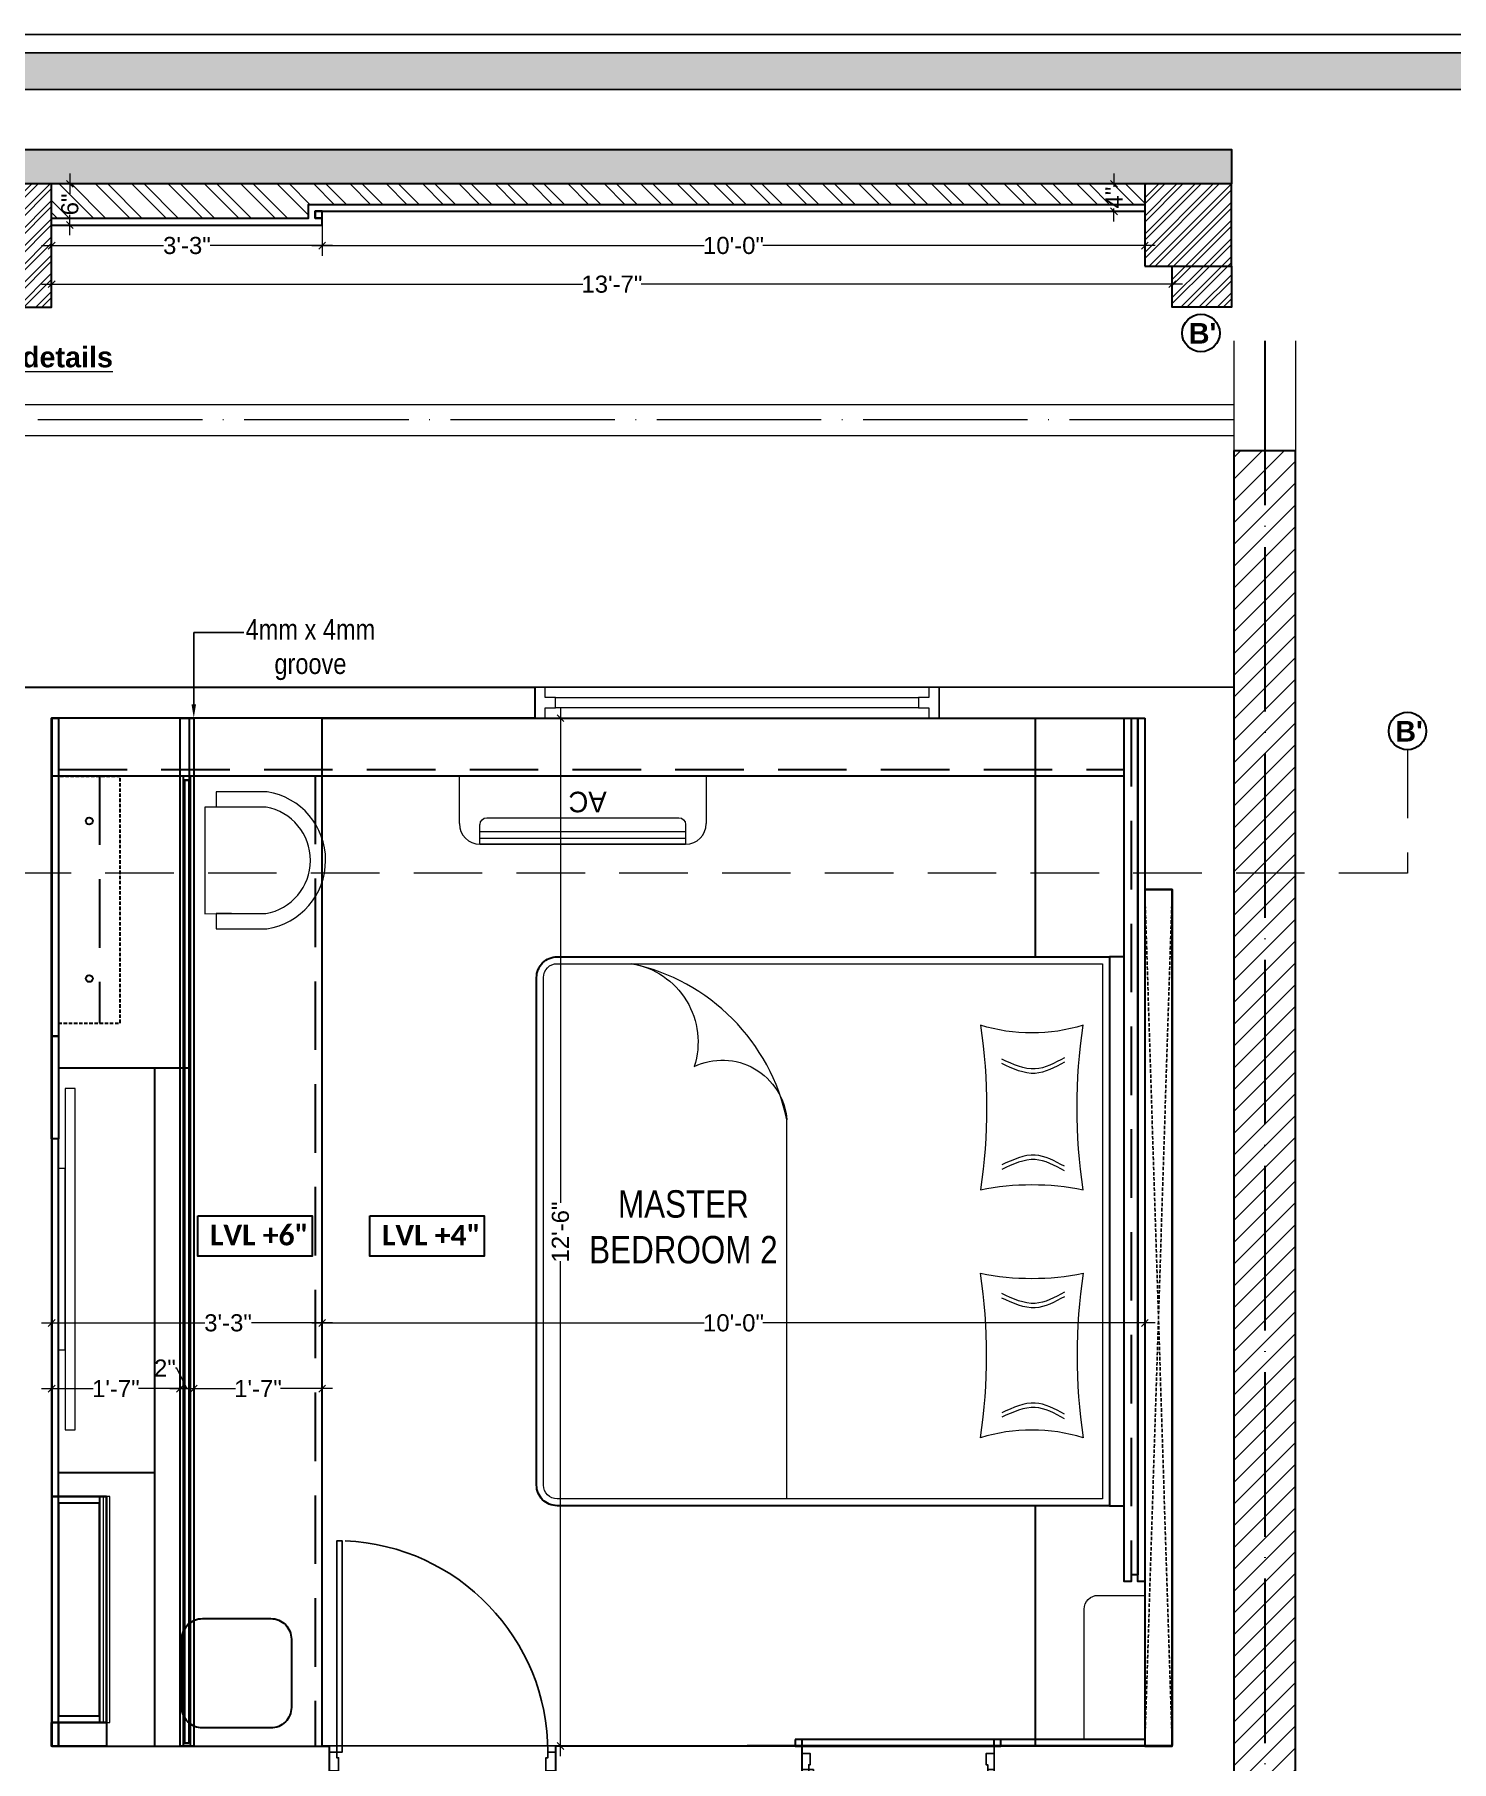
# Model space of a CAD drawing. Header units: millimetres. Extents: x 145796 to 148307, y -176303 to -174465.
# Drawn here: x 146322.7 to 146529.4, y -176014.9 to -175762.9 of the extents above; entities that cross this region are included whole.
import ezdxf
from ezdxf import colors
from ezdxf.entities.mleader import LeaderData, LeaderLine
from ezdxf.math import Vec2, Vec3

# ---------------------------------------------------------------- set-up
doc = ezdxf.new("R2010")
doc.units = ezdxf.units.MM
doc.header["$MEASUREMENT"] = 0
doc.header["$PDMODE"] = 2
for name, pattern in [('00 . GROUND FLOOR$0$DASHED', [0.75, 0.5, -0.25]), ('ACAD_ISO04W100', [30, 24, -3, 0, -3]), ('DASHEDX2', [1.5, 1, -0.5])]:
    doc.linetypes.add(name, pattern=pattern)
doc.layers.get('Defpoints').update_dxf_attribs({"color": 220})
for name, color, linetype in [('AR DOOR', 40, 'Continuous'), ('AR ELE-5', 134, 'Continuous'), ('Labels and Texts', 8, 'Continuous')]:
    doc.layers.add(name, color=color, linetype=linetype)
for name, color, linetype, lineweight in [('Dimension', 10, 'DASHEDX2', 20), ('el', 7, 'Continuous', 20), ('Electrical', 84, 'Continuous', 30), ('ELEVATION ( SPIRAL STAIR )', 250, 'Continuous', 9), ('FIRST FLOOR ( TEXT )', 7, 'Continuous', 9), ('FURNITURE', 32, 'Continuous', 9), ('FURNITURE-1', 252, 'Continuous', 13), ('GF FALSE CEILING', 6, 'Continuous', 35), ('GROUND FLOOR', 7, 'Continuous', 9), ('GROUND FLOOR  ( HATCH )', 251, 'Continuous', 9), ('hatch-wall', 8, 'Continuous', 9), ('NAME PLATE', 7, 'Continuous', 25), ('SECOND FLOOR', 7, 'Continuous', 9), ('SECOND FLOOR  ( PLINE )', 251, 'Continuous', 30), ('SECOND FLOOR ( PLine )', 7, 'Continuous', 30), ('Text', 7, 'Continuous', 15), ('text1', 1, 'Continuous', 15), ('wall', 7, 'Continuous', 30), ('X_PLOT', 1, 'Continuous', 9)]:
    doc.layers.add(name, color=color, linetype=linetype, lineweight=lineweight)
doc.layers.add('XX~SLAB ( PLINE )', color=251, linetype='Continuous', plot=False)
doc.styles.add('Aerial', font='arial.ttf')
doc.styles.add('century g', font='GOTHIC.TTF')
doc.styles.add('KATHA', font='swissc.ttf')
doc.styles.get("Standard").update_dxf_attribs({"font": 'arial.ttf', "height": 6})
doc.styles.add('style4', font='ARIALN.TTF')
doc.styles.add('TEXT', font='eurr____.ttf')
doc.dimstyles.new('Cn_BT_9 ( BOLD )', dxfattribs={"dimtxt": 2.5, "dimasz": 1, "dimexe": 1.5, "dimexo": 0, "dimgap": 0.09, "dimtad": 0, "dimdec": 0, "dimzin": 3, "dimdsep": 46, "dimlunit": 4, "dimtxsty": 'Aerial', "dimblk": 'OBLIQUE', "dimcen": 0.09, "dimdle": 1.5, "dimclrd": 1, "dimclre": 1, "dimclrt": 5, "dimadec": 0, "dimazin": 0, "dimtfac": 0.75, "dimtdec": 0, "dimtofl": 0, "dimtmove": 0, "dimatfit": 3, "dimldrblk": 'OBLIQUE', "dimfxl": 0, "dimtolj": 1, "dimtzin": 0, "dimlwd": 15, "dimlwe": 15, "dimarcsym": 0})
pattern_1 = [(225, (0, 4), (1.325825215, -1.325825215), []), (225, (-0.8839, 4), (1.325825215, -1.325825215), [])]

# ---------------------------------------------------------------- blocks, each defined once
blk = doc.blocks.new('LAYOUT FILE')
at = {"layer": 'NAME PLATE', "true_color": 0xd39e00}
h = blk.add_hatch(color=42, dxfattribs=at)
h.paths.add_polyline_path([(3346889.83, -513806.18), (3346889.83, -514260.7), (3347535.56, -514260.7), (3347535.56, -513806.18)])
h.paths.add_polyline_path([(3346894.36, -513810.71), (3347531.03, -513810.71), (3347531.03, -514256.17), (3346894.36, -514256.17)], flags=16)
at = {"layer": 'NAME PLATE', "color": 42, "true_color": 0xd39e00}
for points in [[(3346887.56, -513803.91), (3347537.83, -513803.91), (3347537.83, -514262.96), (3346887.56, -514262.96)], [(3346889.83, -513806.18), (3347535.56, -513806.18), (3347535.56, -514260.7), (3346889.83, -514260.7)], [(3346894.36, -513810.71), (3347531.03, -513810.71), (3347531.03, -514256.17), (3346894.36, -514256.17)]]:
    blk.add_lwpolyline(points, close=True, dxfattribs=at)
blk = doc.blocks.new('*U20')
for points in [[(-1160, 0), (-1120, 0), (-1120, 30), (-1110, 30), (-1110, 100), (-1160, 100)], [(40, 0), (0, 0), (0, 30), (-10, 30), (-10, 100), (40, 100)], [(0, 0), (0, -1120), (-30, -1120), (-30, 0)]]:
    blk.add_lwpolyline(points, close=True)
at = {"layer": 'AR ELE-5', "linetype": 'ByBlock', "ltscale": 15}
blk.add_arc((1.6, 0.7), 1121.6, 180.03474, 267.62699, dxfattribs=at)
blk = doc.blocks.new('*U24')
for points in [[(-1160, 0), (-1120, 0), (-1120, 30), (-1110, 30), (-1110, 100), (-1160, 100)], [(0, 0), (0, -1120), (-30, -1120), (-30, 0)], [(40, 0), (0, 0), (0, 30), (-10, 30), (-10, 100), (40, 100)]]:
    blk.add_lwpolyline(points, close=True)
at = {"layer": 'AR ELE-5', "linetype": 'ByBlock', "ltscale": 15}
blk.add_arc((2, 1), 1122, 180.0347, 267.627, dxfattribs=at)
blk = doc.blocks.new('_Oblique')
at = {"layer": 'wall', "color": 0, "lineweight": -2}
blk.add_line((-0.5, -0.5), (0.5, 0.5), dxfattribs=at)
blk = doc.blocks.new('*D162')
at = {"layer": 'Defpoints', "color": 0, "ltscale": 10, "transparency": 16777216}
for p in [(146325.18, -175960.47), (146325.18, -175966.63), (146343.92, -175966.63)]:
    blk.add_point(p, dxfattribs=at)
at = {"layer": 'FURNITURE', "color": 1, "lineweight": 15, "ltscale": 10, "transparency": 16777216}
for p, q in [((146325.18, -175966.63), (146325.18, -175958.97)), ((146343.92, -175966.63), (146343.92, -175958.97)), ((146323.68, -175960.47), (146331.26, -175960.47)), ((146345.42, -175960.47), (146337.85, -175960.47))]:
    blk.add_line(p, q, dxfattribs=at)
at = {"layer": 'FURNITURE', "color": 1, "lineweight": 15, "ltscale": 10, "transparency": 16777216, "rotation": 180}
blk.add_blockref('_Oblique', (146325.18, -175960.47), dxfattribs=at)
at = {"layer": 'FURNITURE', "color": 1, "lineweight": 15, "ltscale": 10, "transparency": 16777216}
blk.add_blockref('_Oblique', (146343.92, -175960.47), dxfattribs=at)
at = {"layer": 'FURNITURE', "color": 5, "ltscale": 10, "transparency": 16777216, "insert": (146334.55, -175960.47), "char_height": 2.5, "attachment_point": 5, "style": 'Aerial'}
blk.add_mtext('\\A1;1\'-7"', dxfattribs=at)
blk = doc.blocks.new('*D163')
at = {"layer": 'Defpoints', "color": 0, "ltscale": 10, "transparency": 16777216}
for p in [(146345.92, -175960.47), (146343.92, -175966.63), (146345.92, -175966.63)]:
    blk.add_point(p, dxfattribs=at)
at = {"layer": 'FURNITURE', "color": 1, "lineweight": 15, "ltscale": 10, "transparency": 16777216}
for p, q in [((146343.44, -175957.48), (146343.26, -175957.48)), ((146344.92, -175960.47), (146343.44, -175957.48)), ((146343.92, -175966.63), (146343.92, -175958.97)), ((146345.92, -175966.63), (146345.92, -175958.97)), ((146342.42, -175960.47), (146347.42, -175960.47))]:
    blk.add_line(p, q, dxfattribs=at)
at = {"layer": 'FURNITURE', "color": 1, "lineweight": 15, "ltscale": 10, "transparency": 16777216, "rotation": 180}
blk.add_blockref('_Oblique', (146343.92, -175960.47), dxfattribs=at)
at = {"layer": 'FURNITURE', "color": 1, "lineweight": 15, "ltscale": 10, "transparency": 16777216}
blk.add_blockref('_Oblique', (146345.92, -175960.47), dxfattribs=at)
at = {"layer": 'FURNITURE', "color": 5, "ltscale": 10, "transparency": 16777216, "insert": (146341.71, -175957.48), "char_height": 2.5, "attachment_point": 5, "style": 'Aerial'}
blk.add_mtext('\\A1;2"', dxfattribs=at)
blk = doc.blocks.new('*D164')
at = {"layer": 'Defpoints', "color": 0, "ltscale": 10, "transparency": 16777216}
for p in [(146364.65, -175960.47), (146345.92, -175966.63), (146364.65, -175966.63)]:
    blk.add_point(p, dxfattribs=at)
at = {"layer": 'FURNITURE', "color": 1, "lineweight": 15, "ltscale": 10, "transparency": 16777216}
for p, q in [((146345.92, -175966.63), (146345.92, -175958.97)), ((146364.65, -175966.63), (146364.65, -175958.97)), ((146344.42, -175960.47), (146351.99, -175960.47)), ((146366.15, -175960.47), (146358.58, -175960.47))]:
    blk.add_line(p, q, dxfattribs=at)
at = {"layer": 'FURNITURE', "color": 1, "lineweight": 15, "ltscale": 10, "transparency": 16777216, "rotation": 180}
blk.add_blockref('_Oblique', (146345.92, -175960.47), dxfattribs=at)
at = {"layer": 'FURNITURE', "color": 1, "lineweight": 15, "ltscale": 10, "transparency": 16777216}
blk.add_blockref('_Oblique', (146364.65, -175960.47), dxfattribs=at)
at = {"layer": 'FURNITURE', "color": 5, "ltscale": 10, "transparency": 16777216, "insert": (146355.29, -175960.47), "char_height": 2.5, "attachment_point": 5, "style": 'Aerial'}
blk.add_mtext('\\A1;1\'-7"', dxfattribs=at)
blk = doc.blocks.new('*D165')
at = {"layer": 'Defpoints', "color": 0, "ltscale": 10, "transparency": 16777216}
for p in [(146484.68, -175950.89), (146364.65, -175963.63), (146484.68, -175963.63)]:
    blk.add_point(p, dxfattribs=at)
at = {"layer": 'FURNITURE', "color": 1, "lineweight": 15, "ltscale": 10, "transparency": 16777216}
for p, q in [((146363.15, -175950.89), (146420.4, -175950.89)), ((146364.65, -175963.63), (146364.65, -175949.39)), ((146486.18, -175950.89), (146428.94, -175950.89)), ((146484.68, -175963.63), (146484.68, -175949.39))]:
    blk.add_line(p, q, dxfattribs=at)
at = {"layer": 'FURNITURE', "color": 1, "lineweight": 15, "ltscale": 10, "transparency": 16777216, "rotation": 180}
blk.add_blockref('_Oblique', (146364.65, -175950.89), dxfattribs=at)
at = {"layer": 'FURNITURE', "color": 1, "lineweight": 15, "ltscale": 10, "transparency": 16777216}
blk.add_blockref('_Oblique', (146484.68, -175950.89), dxfattribs=at)
at = {"layer": 'FURNITURE', "color": 5, "ltscale": 10, "transparency": 16777216, "insert": (146424.67, -175950.89), "char_height": 2.5, "attachment_point": 5, "style": 'Aerial'}
blk.add_mtext('\\A1;10\'-0"', dxfattribs=at)
blk = doc.blocks.new('*D166')
at = {"layer": 'Defpoints', "color": 0, "ltscale": 10, "transparency": 16777216}
for p in [(146325.18, -175950.89), (146325.18, -175963.63), (146364.65, -175963.63)]:
    blk.add_point(p, dxfattribs=at)
at = {"layer": 'FURNITURE', "color": 1, "lineweight": 15, "ltscale": 10, "transparency": 16777216}
for p, q in [((146323.68, -175950.89), (146347.51, -175950.89)), ((146325.18, -175963.63), (146325.18, -175949.39)), ((146366.15, -175950.89), (146354.33, -175950.89)), ((146364.65, -175963.63), (146364.65, -175949.39))]:
    blk.add_line(p, q, dxfattribs=at)
at = {"layer": 'FURNITURE', "color": 1, "lineweight": 15, "ltscale": 10, "transparency": 16777216, "rotation": 180}
blk.add_blockref('_Oblique', (146325.18, -175950.89), dxfattribs=at)
at = {"layer": 'FURNITURE', "color": 1, "lineweight": 15, "ltscale": 10, "transparency": 16777216}
blk.add_blockref('_Oblique', (146364.65, -175950.89), dxfattribs=at)
at = {"layer": 'FURNITURE', "color": 5, "ltscale": 10, "transparency": 16777216, "insert": (146350.92, -175950.89), "char_height": 2.5, "attachment_point": 5, "style": 'Aerial'}
blk.add_mtext('\\A1;3\'-3"', dxfattribs=at)
blk = doc.blocks.new('*D167')
at = {"layer": 'Defpoints', "color": 0, "ltscale": 10, "transparency": 16777216}
for p in [(146325.18, -175790.69), (146364.65, -175790.69), (146325.18, -175793.69)]:
    blk.add_point(p, dxfattribs=at)
at = {"layer": 'FURNITURE', "color": 1, "lineweight": 15, "ltscale": 10, "transparency": 16777216}
for p, q in [((146325.18, -175790.69), (146325.18, -175795.19)), ((146364.65, -175790.69), (146364.65, -175795.19)), ((146323.68, -175793.69), (146341.51, -175793.69)), ((146366.15, -175793.69), (146348.33, -175793.69))]:
    blk.add_line(p, q, dxfattribs=at)
at = {"layer": 'FURNITURE', "color": 1, "lineweight": 15, "ltscale": 10, "transparency": 16777216, "rotation": 180}
blk.add_blockref('_Oblique', (146325.18, -175793.69), dxfattribs=at)
at = {"layer": 'FURNITURE', "color": 1, "lineweight": 15, "ltscale": 10, "transparency": 16777216}
blk.add_blockref('_Oblique', (146364.65, -175793.69), dxfattribs=at)
at = {"layer": 'FURNITURE', "color": 5, "ltscale": 10, "transparency": 16777216, "insert": (146344.92, -175793.69), "char_height": 2.5, "attachment_point": 5, "style": 'Aerial'}
blk.add_mtext('\\A1;3\'-3"', dxfattribs=at)
blk = doc.blocks.new('*D168')
at = {"layer": 'Defpoints', "color": 0, "ltscale": 10, "transparency": 16777216}
for p in [(146364.65, -175790.69), (146484.69, -175790.69), (146484.69, -175793.69)]:
    blk.add_point(p, dxfattribs=at)
at = {"layer": 'FURNITURE', "color": 1, "lineweight": 15, "ltscale": 10, "transparency": 16777216}
for p, q in [((146364.65, -175790.69), (146364.65, -175795.19)), ((146484.69, -175790.69), (146484.69, -175795.19)), ((146363.15, -175793.69), (146420.4, -175793.69)), ((146486.19, -175793.69), (146428.94, -175793.69))]:
    blk.add_line(p, q, dxfattribs=at)
at = {"layer": 'FURNITURE', "color": 1, "lineweight": 15, "ltscale": 10, "transparency": 16777216, "rotation": 180}
blk.add_blockref('_Oblique', (146364.65, -175793.69), dxfattribs=at)
at = {"layer": 'FURNITURE', "color": 1, "lineweight": 15, "ltscale": 10, "transparency": 16777216}
blk.add_blockref('_Oblique', (146484.69, -175793.69), dxfattribs=at)
at = {"layer": 'FURNITURE', "color": 5, "ltscale": 10, "transparency": 16777216, "insert": (146424.67, -175793.69), "char_height": 2.5, "attachment_point": 5, "style": 'Aerial'}
blk.add_mtext('\\A1;10\'-0"', dxfattribs=at)
blk = doc.blocks.new('*D172')
at = {"layer": 'Defpoints', "color": 0, "ltscale": 10, "transparency": 16777216}
for p in [(146325.18, -175784.69, -0.13), (146325.18, -175790.69, -0.13), (146327.84, -175790.69)]:
    blk.add_point(p, dxfattribs=at)
at = {"layer": 'FURNITURE', "color": 1, "lineweight": 15, "ltscale": 10, "transparency": 16777216}
for p, q in [((146325.18, -175784.69), (146329.34, -175784.69)), ((146327.84, -175783.19), (146327.84, -175786.15)), ((146327.84, -175792.19), (146327.84, -175789.22)), ((146325.18, -175790.69), (146329.34, -175790.69))]:
    blk.add_line(p, q, dxfattribs=at)
for p, rotation in [((146327.84, -175784.69), 90), ((146327.84, -175790.69), 270)]:
    blk.add_blockref('_Oblique', p, dxfattribs=dict(at, rotation=rotation))
at = {"layer": 'FURNITURE', "color": 5, "ltscale": 10, "transparency": 16777216, "insert": (146327.84, -175787.69), "char_height": 2.5, "attachment_point": 5, "rotation": 90, "style": 'Aerial'}
blk.add_mtext('\\A1;6"', dxfattribs=at)
blk = doc.blocks.new('*D173')
at = {"layer": 'Defpoints', "color": 0, "ltscale": 10, "transparency": 16777216}
for p in [(146484.69, -175784.69, -0.13), (146480.19, -175788.69), (146484.69, -175788.69, -0.13)]:
    blk.add_point(p, dxfattribs=at)
at = {"layer": 'FURNITURE', "color": 1, "lineweight": 15, "ltscale": 10, "transparency": 16777216}
for p, q in [((146484.69, -175784.69), (146478.69, -175784.69)), ((146480.19, -175783.19), (146480.19, -175785.11)), ((146484.69, -175788.69), (146478.69, -175788.69)), ((146480.19, -175790.19), (146480.19, -175788.26))]:
    blk.add_line(p, q, dxfattribs=at)
for p, rotation in [((146480.19, -175784.69), 90), ((146480.19, -175788.69), 270)]:
    blk.add_blockref('_Oblique', p, dxfattribs=dict(at, rotation=rotation))
at = {"layer": 'FURNITURE', "color": 5, "ltscale": 10, "transparency": 16777216, "insert": (146480.19, -175786.69), "char_height": 2.5, "attachment_point": 5, "rotation": 90, "style": 'Aerial'}
blk.add_mtext('\\A1;4"', dxfattribs=at)
blk = doc.blocks.new('*D175')
at = {"layer": 'Defpoints', "color": 0, "ltscale": 10, "transparency": 16777216}
for p in [(146395.68, -175862.64, -0.13), (146395.79, -176012.62, -0.13), (146399.42, -176012.62)]:
    blk.add_point(p, dxfattribs=at)
at = {"layer": 'FURNITURE', "color": 1, "lineweight": 15, "ltscale": 10, "transparency": 16777216}
for p, q in [((146395.68, -175862.64), (146400.92, -175862.64)), ((146399.42, -175861.14), (146399.42, -175933.36)), ((146399.42, -176014.12), (146399.42, -175941.89)), ((146395.79, -176012.62), (146400.92, -176012.62))]:
    blk.add_line(p, q, dxfattribs=at)
for p, rotation in [((146399.42, -175862.64), 90), ((146399.42, -176012.62), 270)]:
    blk.add_blockref('_Oblique', p, dxfattribs=dict(at, rotation=rotation))
at = {"layer": 'FURNITURE', "color": 5, "ltscale": 10, "transparency": 16777216, "insert": (146399.42, -175937.63), "char_height": 2.5, "attachment_point": 5, "rotation": 90, "style": 'Aerial'}
blk.add_mtext('\\A1;12\'-6"', dxfattribs=at)
blk = doc.blocks.new('*D179')
at = {"layer": 'Defpoints', "color": 0, "ltscale": 10, "transparency": 16777216}
for p in [(146325.18, -175795.19, -0.13), (146488.69, -175796.69, -0.13), (146488.69, -175799.33)]:
    blk.add_point(p, dxfattribs=at)
at = {"layer": 'FURNITURE', "color": 1, "lineweight": 15, "ltscale": 10, "transparency": 16777216}
for p, q in [((146325.18, -175795.19), (146325.18, -175800.83)), ((146488.69, -175796.69), (146488.69, -175800.83)), ((146323.68, -175799.33), (146402.67, -175799.33)), ((146490.19, -175799.33), (146411.2, -175799.33))]:
    blk.add_line(p, q, dxfattribs=at)
at = {"layer": 'FURNITURE', "color": 1, "lineweight": 15, "ltscale": 10, "transparency": 16777216, "rotation": 180}
blk.add_blockref('_Oblique', (146325.18, -175799.33), dxfattribs=at)
at = {"layer": 'FURNITURE', "color": 1, "lineweight": 15, "ltscale": 10, "transparency": 16777216}
blk.add_blockref('_Oblique', (146488.69, -175799.33), dxfattribs=at)
at = {"layer": 'FURNITURE', "color": 5, "ltscale": 10, "transparency": 16777216, "insert": (146406.93, -175799.33), "char_height": 2.5, "attachment_point": 5, "style": 'Aerial'}
blk.add_mtext('\\A1;13\'-7"', dxfattribs=at)

msp = doc.modelspace()

# ---------------------------------------------------------------- hatches: boundary and pattern name
at = {"layer": 'FURNITURE', "lineweight": 25, "true_color": 0x636466}
h = msp.add_hatch(dxfattribs=at)
h.set_pattern_fill('AR-CONC', color=251, angle=-90)
h.set_pattern_definition([(320, (0, 4), (-0.62752135, -7.17260183), [0.75, -8.25]), (265, (0, 4), (7.52192134, 1.38751334), [0.6, -6.6]), (10.4514445, (-0.052, 3.402), (6.8943999, -5.78508847), [0.63740192, -7.01142112]), (316.1842, (2, 4), (-1.6551928, -10.6724133), [1.125, -12.375]), (6.6356355, (1.862, 3.111), (9.741186, -9.34661946), [0.9561034, -10.5171376]), (261.184164, (2, 4), (9.741186, -9.34661945), [0.9, -9.9]), (291, (1.5, 3), (-4.0261889, -5.96907052), [0.75, -8.25]), (236, (1.5, 3), (7.25150045, -2.43315332), [0.6, -6.6]), (341.4514447, (1.1645, 2.5026), (3.22531153, -8.40222377), [0.6374019, -7.01142112]), (307.5, (0, 4), (3.328938538, -0.121598553), [0, -6.52, 0, -6.7, 0, -6.625]), (277.5, (0, 4), (3.94411712, -2.630695374), [0, -3.82, 0, -6.37, 0, -2.525]), (237.5, (1e-15, 6.23), (-0.225548717, -5.338224362), [0, -2.5, 0, -7.8, 0, -10.35]), (227.5, (2e-15, 7.23), (1.00104982, -5.83186169), [0, -3.25, 0, -5.18, 0, -7.35])])
h.paths.add_polyline_path([(146497.33, -175779.69), (146097.18, -175779.69), (146097.18, -175784.69), (146106.19, -175784.69), (146497.33, -175784.69)])
at = {"layer": 'FURNITURE-1', "lineweight": 0, "transparency": 33554572}
h = msp.add_hatch(dxfattribs=at)
h.set_pattern_fill('ANSI32', color=6, scale=10, angle=-90)
h.set_pattern_definition([(315, (330085.5605, -41657.0407), (2.65165043, 2.65165043), []), (315, (330085.5605, -41658.8085), (2.65165043, 2.65165043), [])])
h.paths.add_polyline_path([(146362.65, -175789.69), (146362.65, -175787.69), (146484.68, -175787.69), (146484.68, -175784.69), (146325.18, -175784.69), (146325.18, -175789.69)])
at = {"layer": 'GROUND FLOOR  ( HATCH )'}
h = msp.add_hatch(dxfattribs=at)
h.set_pattern_fill('ANSI31', color=6, scale=18, style=0)
h.set_pattern_definition([(45, (29965.9987, -13547.9652), (-1.590990258, 1.590990258), [])])
h.paths.add_polyline_path([(146506.68, -175823.64), (146497.68, -175823.64), (146497.68, -176167.14), (146506.68, -176167.14)])
at = {"layer": 'hatch-wall', "true_color": 0x000000}
h = msp.add_hatch(dxfattribs=at)
h.set_pattern_fill('ANSI32', color=18, scale=5, angle=-180)
h.set_pattern_definition(pattern_1)
h.paths.add_polyline_path([(146320.19, -175802.69), (146325.18, -175802.69), (146325.18, -175784.69), (146320.19, -175784.69)])
h = msp.add_hatch(dxfattribs=at)
h.set_pattern_fill('ANSI32', color=18, scale=5, angle=-180)
h.set_pattern_definition(pattern_1)
h.paths.add_polyline_path([(146484.68, -175796.69), (146497.33, -175796.69), (146497.33, -175784.69), (146484.68, -175784.69)])
h = msp.add_hatch(dxfattribs=at)
h.set_pattern_fill('ANSI32', color=18, scale=5, angle=-180)
h.set_pattern_definition(pattern_1)
h.paths.add_polyline_path([(146497.33, -175802.69), (146497.33, -175796.69), (146488.69, -175796.69), (146488.69, -175802.69)])

# ---------------------------------------------------------------- linework, layer by layer
at = {"color": 1, "linetype": '00 . GROUND FLOOR$0$DASHED', "lineweight": 5, "ltscale": 20, "elevation": -0.88}
msp.add_lwpolyline([(146523.01, -175867.25), (146523.01, -175885.25), (146077.29, -175885.25), (146077.28, -175867.25)], dxfattribs=at)
at = {"color": 9, "lineweight": 9, "true_color": 0xc7c8ca, "elevation": -0.13}
for points in [[(146328.6, -175916.68), (146327.16, -175916.68), (146327.16, -175966.51), (146328.6, -175966.51)], [(146327.16, -175928.38), (146326.2, -175928.38), (146326.2, -175954.82), (146327.16, -175954.82)]]:
    msp.add_lwpolyline(points, close=True, dxfattribs=at)
at = {"layer": 'el', "color": 1, "lineweight": 30, "ltscale": 10}
for centre in [(146492.88, -175806.45, -0.88), (146523.01, -175864.52, -0.88)]:
    msp.add_circle(centre, 2.74, dxfattribs=at)
at = {"layer": 'Electrical', "lineweight": 15}
for p, q in [((146388.69, -175877.17, -0.13), (146416.68, -175877.17, -0.13)), ((146387.68, -175879.17, -0.13), (146417.69, -175879.17, -0.13)), ((146387.68, -175880.18, -0.13), (146417.69, -175880.18, -0.13))]:
    msp.add_line(p, q, dxfattribs=at)
at = {"layer": 'Electrical', "color": 7, "lineweight": 30, "elevation": -0.13}
msp.add_lwpolyline([(146344.39, -175871.13), (146344.39, -176012.64), (146345.45, -176012.64), (146345.45, -175871.13)], close=True, dxfattribs=at)
at = {"layer": 'Electrical', "color": 175, "lineweight": 30, "ltscale": 8, "true_color": 0x4554a5, "elevation": -0.13}
for points in [[(146345.22, -176012.24), (146344.6, -176012.24), (146344.6, -175871.65), (146345.22, -175871.65)], [(146345.2, -176012.22), (146344.62, -176012.22), (146344.62, -175871.67), (146345.2, -175871.67)]]:
    msp.add_lwpolyline(points, close=True, dxfattribs=at)
at = {"layer": 'Electrical', "lineweight": 15, "elevation": -0.13}
for points in [[(146384.67, -175878.03), (146384.67, -175871.04), (146420.7, -175871.04), (146420.7, -175878.03)], [(146417.69, -175878.17), (146417.69, -175881.04), (146387.68, -175881.04), (146387.68, -175878.17)], [(146387.68, -175881.04), (146387.68, -175881.04), (146417.69, -175881.04)]]:
    msp.add_lwpolyline(points, dxfattribs=at)
at = {"layer": 'Electrical', "lineweight": 15}
for centre, start, end in [((146387.68, -175878.03, -0.13), 180, 270), ((146417.69, -175878.03, -0.13), 270, 0)]:
    msp.add_arc(centre, 3.01, start, end, dxfattribs=at)
at = {"layer": 'Electrical', "lineweight": 15, "extrusion": (0, 0, -1)}
for centre, start_param, end_param in [((146388.69, -175878.17, -0.13), 3.926991, 5.497787), ((146416.68, -175878.17, -0.13), -0.785398, 0.785398)]:
    msp.add_ellipse(centre, major_axis=(0.71, 0.71), ratio=1, start_param=start_param, end_param=end_param, dxfattribs=at)
at = {"layer": 'ELEVATION ( SPIRAL STAIR )', "color": 9, "true_color": 0xc7c8ca, "elevation": -0.13}
msp.add_lwpolyline([(146332.68, -175976.21), (146332.68, -176009.21), (146333.68, -176009.21), (146333.68, -175976.21)], close=True, dxfattribs=at)
at = {"layer": 'FURNITURE', "color": 9, "lineweight": 30, "true_color": 0xc7c8ca}
for p, q in [((146468.69, -175862.64, -0.13), (146468.69, -175897.47, -0.13)), ((146481.69, -175871.13, -0.13), (146325.18, -175871.13, -0.13)), ((146340.22, -176012.68, -0.13), (146340.22, -175913.66, -0.13)), ((146340.19, -175972.76, -0.13), (146326.18, -175972.76, -0.13)), ((146325.18, -175976.21, -0.13), (146333.18, -175976.21, -0.13)), ((146333.18, -175976.21, -0.13), (146333.18, -176009.21, -0.13)), ((146468.69, -175977.56, -0.13), (146468.69, -176012.64, -0.13)), ((146333.18, -176009.21, -0.13), (146325.18, -176009.21, -0.13)), ((146484.68, -176011.65, -0.13), (146433.68, -176011.65, -0.13)), ((146433.68, -176011.65, -0.13), (146433.68, -176012.65, -0.13)), ((146434.68, -176012.65, -0.13), (146434.68, -176011.65, -0.13)), ((146462.69, -176012.65, -0.13), (146462.69, -176011.65, -0.13)), ((146463.69, -176012.65, -0.13), (146463.69, -176011.65, -0.13)), ((146433.68, -176012.65, -0.13), (146463.69, -176012.65, -0.13))]:
    msp.add_line(p, q, dxfattribs=at)
at = {"layer": 'FURNITURE', "color": 3, "linetype": 'DASHEDX2', "lineweight": 30, "ltscale": 10}
for p, q in [((146482.69, -175862.64, -0.13), (146482.69, -175987.64, -0.13)), ((146326.18, -175870.13, -0.13), (146481.69, -175870.13, -0.13)), ((146332.18, -175871.14, -0.13), (146332.18, -175907.14, -0.13)), ((146363.65, -175871.05, -0.13), (146363.65, -176012.64, -0.13))]:
    msp.add_line(p, q, dxfattribs=at)
at = {"layer": 'FURNITURE', "color": 9, "linetype": '00 . GROUND FLOOR$0$DASHED', "lineweight": 25, "true_color": 0xc7c8ca}
for p, q in [((146484.68, -175887.64, -0.13), (146488.68, -176012.64, -0.13)), ((146488.68, -175887.64, -0.13), (146484.68, -176012.64, -0.13))]:
    msp.add_line(p, q, dxfattribs=at)
at = {"layer": 'FURNITURE', "color": 9, "true_color": 0xc7c8ca}
msp.add_line((146432.45, -175976.56, -0.13), (146432.45, -175921.27, -0.13), dxfattribs=at)
at = {"layer": 'FURNITURE', "color": 3, "lineweight": 30, "elevation": -0.13}
msp.add_lwpolyline([(146364.65, -175789.69), (146364.65, -175788.69), (146363.65, -175788.69), (146363.65, -175789.69)], close=True, dxfattribs=at)
at = {"layer": 'FURNITURE', "color": 9, "lineweight": 30, "true_color": 0xc7c8ca, "elevation": -0.13}
msp.add_lwpolyline([(146326.18, -175913.66), (146345.28, -175913.67), (146345.28, -175862.64), (146325.18, -175862.63), (146325.18, -175913.66), (146325.18, -175913.66)], dxfattribs=at)
for points in [[(146325.18, -175909.03), (146325.18, -175862.64), (146326.18, -175862.64), (146326.18, -175909.03)], [(146483.69, -175862.64), (146483.69, -175987.64), (146482.69, -175987.64), (146482.69, -175988.64), (146481.69, -175988.64), (146481.69, -175862.64)], [(146484.68, -175862.64), (146484.68, -175988.64), (146483.69, -175988.64), (146483.69, -175862.64)], [(146484.68, -175887.64), (146484.68, -176012.64), (146488.68, -176012.64), (146488.68, -175887.64)], [(146479.53, -175977.56), (146481.69, -175977.56), (146481.69, -175897.47), (146479.53, -175897.47)], [(146325.18, -175924.03), (146325.18, -175909.03), (146326.18, -175909.03), (146326.18, -175924.03)], [(146326.18, -175976.21), (146326.18, -175924.03), (146325.18, -175924.03), (146325.18, -175976.21)], [(146325.18, -175976.21), (146325.18, -176009.21), (146333.18, -176009.21), (146333.18, -175976.21)], [(146325.18, -175976.21), (146325.18, -176009.21), (146326.18, -176009.21), (146326.18, -175976.21)], [(146332.18, -175976.21), (146332.18, -176009.21), (146333.18, -176009.21), (146333.18, -175976.21)], [(146326.18, -175977.21), (146326.18, -176008.21), (146332.18, -176008.21), (146332.18, -175977.21)], [(146326.18, -176009.21), (146326.18, -176012.66), (146325.18, -176012.66), (146325.18, -176009.21)], [(146326.18, -176012.66), (146326.18, -176009.21), (146333.18, -176009.21), (146333.18, -176012.66)]]:
    msp.add_lwpolyline(points, close=True, dxfattribs=at)
at = {"layer": 'FURNITURE', "color": 9, "linetype": '00 . GROUND FLOOR$0$DASHED', "lineweight": 30, "true_color": 0xc7c8ca, "elevation": -0.13}
msp.add_lwpolyline([(146326.18, -175871.14), (146326.18, -175907.14), (146335.18, -175907.14), (146335.18, -175871.14)], close=True, dxfattribs=at)
at = {"layer": 'FURNITURE', "color": 9, "true_color": 0xc7c8ca, "elevation": -0.13}
msp.add_lwpolyline([(146349.21, -175875.62), (146347.53, -175875.62), (146347.53, -175891.18), (146349.21, -175891.17)], dxfattribs=at)
at = {"layer": 'FURNITURE', "color": 9, "true_color": 0xc7c8ca, "elevation": -0.13, "flags": 128}
for points in [[(146349.21, -175891.17), (146349.21, -175893.39), (146356.59, -175893.39, 0.853613), (146356.65, -175873.39), (146349.21, -175873.39), (146349.21, -175875.62)], [(146351.43, -175891.17), (146349.21, -175891.17), (146356.41, -175891.17, 0.835758), (146356.46, -175875.61), (146351.43, -175875.61), (146349.21, -175875.61)]]:
    msp.add_lwpolyline(points, format="xyb", dxfattribs=at)
at = {"layer": 'FURNITURE', "color": 9, "lineweight": 30, "true_color": 0xc7c8ca, "elevation": -0.13}
for points in [[(146395.94, -175974.56), (146395.94, -175900.47, -0.414214), (146398.94, -175897.47), (146479.53, -175897.47), (146479.53, -175977.56), (146398.94, -175977.56, -0.414214)], [(146347.19, -175994.03), (146357.16, -175994.03, -0.414214), (146360.16, -175997.03), (146360.16, -176006.99, -0.414214), (146357.16, -176009.99), (146347.19, -176009.99, -0.414214), (146344.19, -176006.99), (146344.19, -175997.03, -0.414214)]]:
    msp.add_lwpolyline(points, format="xyb", close=True, dxfattribs=at)
at = {"layer": 'FURNITURE', "color": 9, "true_color": 0xc7c8ca, "elevation": -0.13}
for points in [[(146396.94, -175974.56), (146396.94, -175900.47, -0.414214), (146398.94, -175898.47), (146478.53, -175898.47), (146478.53, -175976.56), (146398.94, -175976.56, -0.414214)], [(146418.93, -175913.48, -0.527965), (146432.45, -175921.27, 0.296489), (146409.81, -175898.47, -0.459377), (146418.93, -175913.48)], [(146460.71, -175931.46, -0.100586), (146475.71, -175931.46, -0.075726), (146475.71, -175907.46, -0.148967), (146460.71, -175907.46, -0.074116)], [(146460.71, -175943.64, 0.100586), (146475.71, -175943.64, 0.075726), (146475.71, -175967.64, 0.148967), (146460.71, -175967.64, 0.074116)]]:
    msp.add_lwpolyline(points, format="xyb", close=True, dxfattribs=at)
at = {"layer": 'FURNITURE', "color": 9, "lineweight": 5, "true_color": 0xc7c8ca, "elevation": -0.13}
msp.add_lwpolyline([(146475.85, -176011.65), (146475.85, -175992.64, -0.414214), (146477.85, -175990.64), (146484.68, -175990.64)], format="xyb", dxfattribs=at)
at = {"layer": 'FURNITURE', "color": 9, "lineweight": 30, "true_color": 0xc7c8ca}
for centre in [(146330.68, -175877.64, -0.13), (146330.68, -175900.64, -0.13)]:
    msp.add_circle(centre, 0.5, dxfattribs=at)
at = {"layer": 'FURNITURE', "color": 9, "true_color": 0xc7c8ca}
for points in [[(146472.97, -175912.2, -0.13), (146471.56, -175912.97, -0.13), (146468.56, -175914.6, -0.13), (146465.45, -175913.16, -0.13), (146463.8, -175912.4, -0.13)], [(146472.97, -175912.85, -0.13), (146471.56, -175913.62, -0.13), (146468.56, -175915.25, -0.13), (146465.45, -175913.81, -0.13), (146463.8, -175913.05, -0.13)], [(146472.97, -175928.04, -0.13), (146471.56, -175927.26, -0.13), (146468.56, -175925.63, -0.13), (146465.45, -175927.07, -0.13), (146463.8, -175927.83, -0.13)], [(146472.97, -175928.68, -0.13), (146471.56, -175927.91, -0.13), (146468.56, -175926.28, -0.13), (146465.45, -175927.72, -0.13), (146463.8, -175928.48, -0.13)], [(146472.97, -175946.41, -0.13), (146471.56, -175947.18, -0.13), (146468.56, -175948.82, -0.13), (146465.45, -175947.38, -0.13), (146463.8, -175946.62, -0.13)], [(146472.97, -175947.06, -0.13), (146471.56, -175947.83, -0.13), (146468.56, -175949.46, -0.13), (146465.45, -175948.02, -0.13), (146463.8, -175947.26, -0.13)], [(146472.97, -175964.21, -0.13), (146471.56, -175963.44, -0.13), (146468.56, -175961.81, -0.13), (146465.45, -175963.25, -0.13), (146463.8, -175964.01, -0.13)], [(146472.97, -175964.86, -0.13), (146471.56, -175964.09, -0.13), (146468.56, -175962.45, -0.13), (146465.45, -175963.9, -0.13), (146463.8, -175964.65, -0.13)]]:
    msp.add_open_spline(points, degree=3, knots=[0, 0, 0, 0, 4.577917, 9.671137, 9.671137, 9.671137, 9.671137], dxfattribs=at)
at = {"layer": 'GF FALSE CEILING', "lineweight": 30, "elevation": -0.13}
for points in [[(146325.18, -175789.69), (146362.65, -175789.69), (146362.65, -175787.69), (146484.68, -175787.69)], [(146325.18, -175790.69), (146364.65, -175790.69), (146364.65, -175789.69), (146363.65, -175789.69), (146363.65, -175788.69), (146484.68, -175788.69)]]:
    msp.add_lwpolyline(points, dxfattribs=at)
for points in [[(146345.92, -175862.64), (146345.92, -176012.64), (146343.92, -176012.64), (146343.92, -175862.64)], [(146484.68, -175862.64), (146484.68, -175887.64), (146488.68, -175887.64), (146488.68, -176012.55), (146364.65, -176012.64), (146364.65, -175862.64)]]:
    msp.add_lwpolyline(points, close=True, dxfattribs=at)
at = {"layer": 'GROUND FLOOR'}
for p, q in [((146497.68, -175807.59, -0.13), (146497.68, -176290.52, -0.13)), ((146497.68, -175807.59, -0.13), (146497.68, -175880.64, -0.13)), ((146506.68, -175807.59, -0.13), (146506.68, -176290.52, -0.13)), ((145997.43, -175816.89, -0.13), (146497.68, -175816.89, -0.13)), ((146001.93, -175821.39, -0.13), (146497.68, -175821.39, -0.13))]:
    msp.add_line(p, q, dxfattribs=at)
at = {"layer": 'GROUND FLOOR', "color": 1, "linetype": 'ACAD_ISO04W100'}
msp.add_line((146502.18, -175807.59, -0.13), (146502.18, -176167.14, -0.13), dxfattribs=at)
at = {"layer": 'GROUND FLOOR', "color": 1, "linetype": 'ACAD_ISO04W100', "elevation": -0.13}
msp.add_lwpolyline([(146497.68, -175819.14), (145999.68, -175819.14), (145999.68, -176281.64), (146497.68, -176281.64)], dxfattribs=at)
at = {"layer": 'GROUND FLOOR', "color": 6, "lineweight": 30, "elevation": -0.13}
msp.add_lwpolyline([(146506.68, -175823.64), (146497.68, -175823.64), (146497.68, -176167.14), (146506.68, -176167.14)], close=True, dxfattribs=at)
at = {"layer": 'Labels and Texts', "color": 1, "lineweight": 30, "ltscale": 0.3, "transparency": 33554687, "elevation": 1}
for points in [[(146346.49, -175935.27), (146363.17, -175935.27), (146363.17, -175941.17), (146346.49, -175941.17)], [(146371.6, -175935.27), (146388.28, -175935.27), (146388.28, -175941.17), (146371.6, -175941.17)]]:
    msp.add_lwpolyline(points, close=True, dxfattribs=at)
at = {"layer": 'SECOND FLOOR'}
for p, q in [((146097.18, -175858.14, -0.13), (146497.68, -175858.14, -0.13)), ((146395.68, -175858.14, -0.13), (146395.68, -175862.64, -0.13)), ((146454.68, -175858.14, -0.13), (146454.68, -175862.64, -0.13)), ((146325.19, -175862.64, -0.13), (146484.68, -175862.64, -0.13)), ((146398.68, -176012.64, -0.13), (146427.18, -176012.64, -0.13)), ((146398.68, -176017.14, -0.13), (146398.68, -176012.64, -0.13)), ((146462.69, -176012.64, -0.13), (146488.68, -176012.64, -0.13)), ((146462.69, -176012.64, -0.13), (146462.69, -176017.14, -0.13))]:
    msp.add_line(p, q, dxfattribs=at)
at = {"layer": 'SECOND FLOOR', "elevation": -0.13}
msp.add_lwpolyline([(146454.68, -175858.14), (146453.18, -175858.14), (146453.18, -175859.64), (146451.68, -175859.64), (146451.68, -175861.14), (146398.68, -175861.14), (146398.68, -175859.64), (146397.18, -175859.64), (146397.18, -175858.14), (146395.68, -175858.14), (146395.68, -175862.64), (146397.18, -175862.64), (146397.18, -175861.14), (146398.68, -175861.14), (146398.68, -175859.64), (146451.68, -175859.64), (146451.68, -175861.14), (146453.18, -175861.14), (146453.18, -175862.64), (146454.68, -175862.64), (146454.68, -175858.14), (146395.68, -175858.14), (146395.68, -175862.64), (146454.68, -175862.64)], close=True, dxfattribs=at)
at = {"layer": 'SECOND FLOOR  ( PLINE )', "elevation": -0.13}
msp.add_lwpolyline([(146320.18, -176017.14), (146301.68, -176017.14), (146301.68, -176012.64), (146320.18, -176012.64), (146320.18, -175862.64), (146250.18, -175862.64), (146250.18, -175858.14), (146395.68, -175858.14), (146395.68, -175862.64), (146325.19, -175862.64), (146325.19, -176012.64), (146365.67, -176012.64), (146365.67, -176017.14), (146324.68, -176017.14)], close=True, dxfattribs=at)
at = {"layer": 'SECOND FLOOR ( PLine )', "elevation": -0.13}
msp.add_lwpolyline([(146398.68, -176167.14), (146398.68, -176167.14), (146403.18, -176167.14), (146403.18, -176149.14), (146431.68, -176149.14), (146431.68, -176144.64), (146403.18, -176144.64), (146403.18, -176017.14), (146434.7, -176017.14), (146434.7, -176012.64), (146398.68, -176012.64), (146398.68, -176017.14), (146398.68, -176017.14), (146398.68, -176158.14)], dxfattribs=at)
at = {"layer": 'wall', "color": 5, "lineweight": 30}
msp.add_lwpolyline([(146097.18, -175779.69), (146497.33, -175779.69), (146497.33, -175784.69), (146097.18, -175784.69)], close=True, dxfattribs=at)
at = {"layer": 'wall', "elevation": -0.13}
for points in [[(146320.19, -175802.69), (146325.18, -175802.69), (146325.18, -175784.69), (146320.19, -175784.69)], [(146484.68, -175796.69), (146497.33, -175796.69), (146497.33, -175784.69), (146484.68, -175784.69)], [(146488.69, -175796.69), (146497.33, -175796.69), (146497.33, -175802.69), (146488.69, -175802.69)]]:
    msp.add_lwpolyline(points, close=True, dxfattribs=at)
at = {"layer": 'X_PLOT', "linetype": 'ACAD_ISO04W100', "lineweight": 30}
msp.add_line((146502.18, -175807.59, -0.13), (146502.18, -176279.39, -0.13), dxfattribs=at)
at = {"layer": 'XX~SLAB ( PLINE )', "elevation": -0.13}
msp.add_lwpolyline([(146092.68, -175858.14), (146497.68, -175858.14), (146497.68, -176167.14), (146488.68, -176167.14), (146468.88, -176167.14), (146428.54, -176167.14), (146403.18, -176167.14), (146256.18, -176167.14), (146182.94, -176167.14), (146092.68, -176167.14)], close=True, dxfattribs=at)
msp.add_lwpolyline([(146488.68, -175887.64), (146488.68, -176012.64), (146462.69, -176012.64), (146462.69, -176017.14), (146488.68, -176017.14), (146488.68, -176144.64), (146455.68, -176144.64), (146455.68, -176149.14), (146488.68, -176149.14), (146488.68, -176167.14), (146497.68, -176167.14), (146497.68, -175858.14), (146454.68, -175858.14), (146454.68, -175862.64), (146484.68, -175862.64), (146484.68, -175887.64), (146488.68, -175887.64), (146488.68, -176012.64)], dxfattribs=at)

# ---------------------------------------------------------------- block references
at = {"layer": 'AR DOOR', "linetype": 'ByBlock', "lineweight": -2, "extrusion": (0, 0, -1), "xscale": -0.02751314974223089, "yscale": 0.02751314974223089, "zscale": -0.02751314974223089, "rotation": 180}
msp.add_blockref('*U20', (-146366.77, -176013.51, 0.13), dxfattribs=at)
at = {"layer": 'AR DOOR', "linetype": 'ByBlock', "lineweight": -2, "extrusion": (0, 0, -1), "xscale": 0.02332576642091615, "yscale": 0.02332576642091615, "zscale": -0.02332576642091615}
msp.add_blockref('*U24', (-146435.64, -176016.06, 0.13), dxfattribs=at)
at = {"layer": 'NAME PLATE', "lineweight": 0, "xscale": 1.177281420706103, "yscale": 1.177281420706103, "zscale": 1.177281420706103}
msp.add_blockref('LAYOUT FILE', (-3794303.8, 429128.91), dxfattribs=at)

# ---------------------------------------------------------------- texts
at = {"layer": 'Dimension', "char_height": 3, "attachment_point": 5}
for s, insert in [("\\A1;{\\fArial|b1|i0|c0|p34;\\C7;B'}", (146493.11, -175806.49, -0.88)), ("\\A1;{\\fArial|b1|i0|c0|p34;\\L\\C1;Section BB' details}", (146315.23, -175809.98, 0.38)), ("\\A1;{\\fArial|b1|i0|c0|p34;\\C7;B'}", (146523.24, -175864.56, -0.88))]:
    msp.add_mtext(s, dxfattribs=dict(at, insert=insert))
at = {"layer": 'FIRST FLOOR ( TEXT )', "insert": (146417.36, -175936.89, -0.13), "char_height": 4, "attachment_point": 5, "style": 'KATHA'}
msp.add_mtext('MASTER \\PBEDROOM 2', dxfattribs=at)
at = {"layer": 'NAME PLATE', "color": 251, "true_color": 0x636466, "transparency": 33554687, "char_height": 3, "attachment_point": 5, "style": 'century g'}
for s, insert in [('{\\fCalibri|b1|i0|c0|p34;\\C256;\\c0;LVL +6"}', (146355.47, -175938.09, 1)), ('{\\fCalibri|b1|i0|c0|p34;\\C256;\\c0;LVL +4"}', (146380.57, -175938.09, 1))]:
    msp.add_mtext_dynamic_manual_height_columns(s, width=51.7191, gutter_width=1, heights=[0], dxfattribs=dict(at, insert=insert))
at = {"layer": 'Text', "style": 'TEXT'}
msp.add_text('AC', height=3, rotation=180, dxfattribs=at).set_placement((146406.17, -175873.38, -0.13))

# ---------------------------------------------------------------- dimensions: what is measured, and where the dimension line sits
at = {"layer": 'FURNITURE', "ltscale": 10}
for base, p1, p2, picture, middle in [((146327.84, -175790.69), (146325.18, -175784.69, -0.13), (146325.18, -175790.69, -0.13), '*D172', (146327.84, -175787.69)), ((146480.19, -175788.69), (146484.68, -175784.69, -0.13), (146484.68, -175788.69, -0.13), '*D173', (146480.19, -175786.69)), ((146399.42, -176012.62), (146395.68, -175862.64, -0.13), (146395.79, -176012.62, -0.13), '*D175', (146399.42, -175937.63))]:
    dim = msp.add_linear_dim(base=base, p1=p1, p2=p2, angle=90, dimstyle='Cn_BT_9 ( BOLD )', dxfattribs=at)
    dim.commit()
    dim.dimension.update_dxf_attribs({"geometry": picture, "text_midpoint": middle})
for base, p1, p2, picture, middle in [((146325.18, -175793.69, -0.13), (146364.65, -175790.69, -0.13), (146325.18, -175790.69, -0.13), '*D167', (146344.92, -175793.69, -0.13)), ((146484.68, -175793.69, -0.13), (146364.65, -175790.69, -0.13), (146484.68, -175790.69, -0.13), '*D168', (146424.67, -175793.69, -0.13)), ((146484.68, -175950.89, -0.13), (146364.65, -175963.63, -0.13), (146484.68, -175963.63, -0.13), '*D165', (146424.67, -175950.89, -0.13)), ((146325.18, -175960.47, -0.13), (146343.92, -175966.63, -0.13), (146325.18, -175966.63, -0.13), '*D162', (146334.55, -175960.47, -0.13)), ((146364.65, -175960.47, -0.13), (146345.92, -175966.63, -0.13), (146364.65, -175966.63, -0.13), '*D164', (146355.29, -175960.47, -0.13))]:
    dim = msp.add_linear_dim(base=base, p1=p1, p2=p2, dimstyle='Cn_BT_9 ( BOLD )', override={"dimtmove": 1}, dxfattribs=at)
    dim.commit()
    dim.dimension.update_dxf_attribs({"geometry": picture, "text_midpoint": middle})
dim = msp.add_linear_dim(base=(146488.69, -175799.33), p1=(146325.18, -175795.19, -0.13), p2=(146488.69, -175796.69, -0.13), text='13\'-7"', dimstyle='Cn_BT_9 ( BOLD )', override={"dimtmove": 1}, dxfattribs=at)
dim.commit()
dim.dimension.update_dxf_attribs({"geometry": '*D179', "text_midpoint": (146406.93, -175799.33)})
for base, p1, p2, picture, middle in [((146325.18, -175950.89, -0.13), (146364.65, -175963.63, -0.13), (146325.18, -175963.63, -0.13), '*D166', (146350.92, -175950.89, -0.13)), ((146345.92, -175960.47, -0.13), (146343.92, -175966.63, -0.13), (146345.92, -175966.63, -0.13), '*D163', (146343.17, -175957.48, -0.13))]:
    dim = msp.add_linear_dim(base=base, p1=p1, p2=p2, dimstyle='Cn_BT_9 ( BOLD )', override={"dimtmove": 1}, dxfattribs=at)
    dim.commit()
    dim.dimension.update_dxf_attribs({"geometry": picture, "text_midpoint": middle, "dimtype": 160})

# ---------------------------------------------------------------- leaders
at = {"layer": 'text1', "lineweight": 25, "ltscale": 20}
ml = msp.add_multileader_mtext('Standard', dxfattribs=at)
ml.set_content('4mm x 4mm groove', color=1, style='style4')
ml.set_leader_properties()
ml.build(insert=Vec2(0, 0))
ml.multileader.update_dxf_attribs({"dogleg_length": 5.94, "arrow_head_size": 2})
ctx = ml.context
ctx.base_point, ctx.char_height, ctx.arrow_head_size, ctx.landing_gap_size, ctx.plane_origin = Vec3(146353.22, -175850.14, -0.13), 3, 2, 0.4, Vec3(146332.45, -175846.44, -0.13)
ctx.text_align_type = 1
notes = []
notes.append((ctx, [(0, (1, 1, 0), (146345.92, -175850.14, -0.13), (1, 0), 7.3, [(0, [(146345.92, -175862.64, -0.13)], 0, [])])]))
ctx.mtext.insert, ctx.mtext.width, ctx.mtext.alignment = Vec3(146362.94, -175848.2, -0.13), 26.2536, 2
for ctx, leaders in notes:
    for number, flags, end, landing, length, lines in leaders:
        leader = LeaderData()
        leader.index, (leader.has_last_leader_line, leader.has_dogleg_vector, leader.attachment_direction) = number, flags
        leader.last_leader_point, leader.dogleg_vector, leader.dogleg_length = Vec3(end), Vec3(landing), length
        for number, points, colour, breaks in lines:
            line = LeaderLine()
            line.index, line.vertices, line.color, line.breaks = number, Vec3.list(points), colors.encode_raw_color(colour), breaks
            leader.lines.append(line)
        ctx.leaders.append(leader)

doc.saveas('drawing.dxf')
